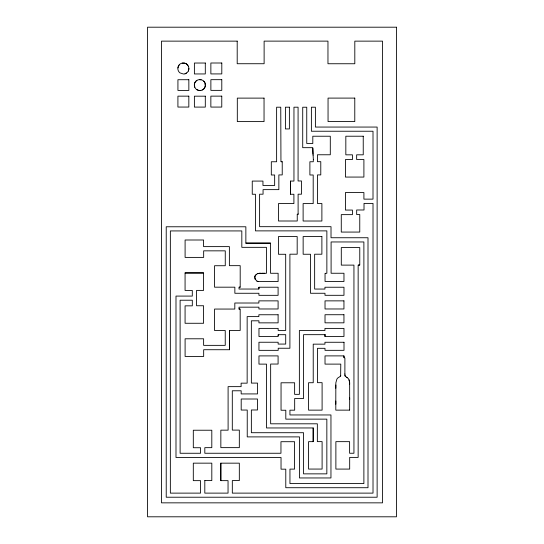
<?xml version="1.0" encoding="UTF-8"?>
<svg xmlns="http://www.w3.org/2000/svg" width="544" height="544" viewBox="0 0 544 544"><rect width="100%" height="100%" fill="white"/><g stroke="black" fill="none" stroke-linecap="round" stroke-linejoin="round"><path stroke-width="0.82" d="M204.809 480.597L204.809 493.122L228.045 493.122L228.045 480.644L220.823 480.644L220.823 463.162L239.326 463.162L239.326 480.59L232.322 480.59L232.322 493.122L373.014 493.122L373.014 203.402L364.018 203.402L364.018 209.991L356.674 209.991L356.68 214.554L359.768 214.554L359.761 232.07L341.272 232.07L341.278 214.635L352.417 214.635L352.417 210.066L345.413 210.066L345.413 192.556L363.909 192.562L363.909 199.138L373.007 199.138L373.007 131.233L311.392 131.233L311.392 107.195L315.398 107.195L315.398 127.058L377.128 127.058L377.128 497.223L166.226 497.223L166.226 226.773L245.861 226.78L245.861 243.141L270.538 243.141M290.584 194.256L290.584 181.064L293.957 181.064L293.957 107.195L298.078 107.195L298.078 180.968L301.505 180.968L301.505 194.194L298.105 194.194L298.119 213.935L297.248 214.384L297.248 221.007L278.467 221L278.467 203.585L293.903 203.585L293.903 194.256L290.584 194.256L290.584 181.064M313.194 441.653L313.194 427.958L266.512 427.958L266.512 364.12L258.964 364.12L258.964 355.898L278.086 355.898L278.093 364.045L270.654 364.045L270.654 423.803L317.349 423.803L317.349 441.619L322.102 441.619L322.102 469.064L308.57 469.064L308.57 441.653L313.194 441.653L313.194 427.958M349.67 399.609L349.636 382.554L348.894 379.494A5.936 5.936 0 0 0 348.146 378.42L345.161 376.142L344.889 373.912M344.889 373.912L344.903 358.102L344.005 357.68L343.869 355.892L325.02 355.892L325.02 364.113L340.782 364.113L340.646 375.999A1.238 1.238 0 0 1 340.503 376.217L337.838 377.944A6.134 6.134 0 0 0 336.865 379.188L335.838 382.847L335.798 404.206M349.676 397.902L349.629 410.013M335.798 388.232L335.811 385.036M188.884 68.53L188.51 70.584A5.821 5.821 0 0 1 187.333 72.393L185.021 73.821A4.617 4.617 0 0 1 183.328 73.991L179.962 72.876A5.644 5.644 0 0 1 178.568 71.244L178.126 70.23A5.284 5.284 0 0 1 177.868 68.544L178.31 66.341L179.466 64.58A5.141 5.141 0 0 1 182.206 63.124C186.633 61.975 190.509 67.136 188.285 71.074M313.351 159.392L313.099 155.128M313.351 159.385L313.269 161.758L309.89 161.758L309.89 174.991L313.194 174.991L313.194 203.606L303.117 203.599L303.117 221.014L321.885 221.014L321.885 203.524L317.472 203.524L317.472 174.91L320.783 174.916L320.783 161.677L317.444 161.677L317.444 154.768L330.296 154.768L330.296 136.231L312.8 136.231L312.8 143.48L306.748 143.48L306.755 107.222L302.716 107.222L302.716 147.676L312.759 147.676L313.099 155.135M258.842 289.041L239.013 289.041L239.013 287.205L240.19 287.123L240.19 265.662L229.384 265.662L229.384 246.622L203.585 246.622L203.585 239.999L185.096 239.999L185.096 257.4L203.66 257.4L203.66 250.845L225.264 250.845L225.264 265.73L214.56 265.73L214.56 287.184L234.858 287.184L234.858 293.27L258.917 293.27L258.917 295.331L278.093 295.331L278.093 287.218L258.944 287.218L258.862 288.708M278.215 334.907L278.174 335.689M200.532 79.628A5.651 5.651 0 0 1 203.32 80.798L204.068 81.512A5.216 5.216 0 0 1 205.108 83.361L205.231 86.244M258.849 288.932L258.903 287.919M258.93 287.456L258.91 287.803M245.861 243.141L270.538 243.141L270.538 273.272L278.12 273.272L278.113 281.534L257.958 281.479A3.488 3.488 0 0 1 256.972 281.132L255.15 279.065L254.898 276.542A4.808 4.808 0 0 1 255.272 275.577L257.414 273.727M254.762 277.467L254.823 276.862M340.762 375.646L340.646 375.999M298.119 213.935L297.976 214.35M177.908 67.959L178.133 66.851M349.608 410.135L335.804 410.135L335.798 401.01M344.019 356.844L344.012 357.68M194.609 83.361L194.351 85.054L194.82 87.292A5.379 5.379 0 0 0 195.677 88.652A5.352 5.352 0 0 0 196.867 89.678L198.798 90.406L200.899 90.413M178.813 65.396L179.119 64.967M255.884 274.686L256.421 274.203M196.88 80.444L196.438 80.75A5.352 5.352 0 0 0 194.609 83.361M186.041 73.399L186.504 73.107M202.382 89.944A5.372 5.372 0 0 0 205.231 86.244A5.372 5.372 0 0 1 202.382 89.944L200.899 90.413M297.908 214.397L297.248 214.384M185.021 73.821L185.545 73.637M182.206 63.124L184.477 63.152M239.319 287.184L240.19 287.123M358.476 265.105L358.992 265.064M359.285 265.044L359.768 265.01L359.768 247.581L341.292 247.581L341.292 265.118L353.94 265.118L353.94 453.247L349.608 453.247L349.608 441.653L335.879 441.653L335.879 469.084L349.683 469.084L349.683 457.395L358.149 457.395L358.149 265.125L359.387 265.037M326.046 273.299L326.862 273.251L326.862 230.88L255.435 230.88L255.442 194.249L252.253 194.249L252.253 181.077L262.956 181.077L262.956 185.49L274.652 185.49L274.652 174.991L271.313 174.991L271.313 161.758L276.624 161.758L276.617 107.202L280.758 107.209L280.949 161.67M325.713 273.319L325.047 273.353L325.054 281.479L343.964 281.472L343.964 273.251L331.092 273.251L331.092 241.958L363.882 241.964L363.882 483.589L289.952 483.589L289.952 469.112L294.569 469.112L294.569 441.708L280.956 441.708L280.956 453.254L204.816 453.254L204.816 447.658L211.806 447.658L211.806 430.229L193.31 430.229L193.31 447.732L200.559 447.732L200.559 453.261L180.112 453.261L180.112 300.22L192.318 300.22L192.311 305.844L185.076 305.844L185.076 323.272L203.565 323.272L203.565 305.748L196.574 305.748L196.574 290.394L203.585 290.394L203.585 272.945L185.076 272.945L185.069 290.435L192.297 290.435L192.297 296.086L175.991 296.086L175.991 457.497L281.037 457.49L281.03 469.173L285.784 469.173L285.784 487.716L368.002 487.716L368.002 237.742L331.017 237.742L331.017 226.678L259.604 226.678L259.604 194.201L263.065 194.201L263.058 189.632L278.854 189.632L278.854 174.923L282.227 174.923L282.227 161.786L281.493 161.718M261.032 273.299L259.801 273.319L266.424 273.299L266.424 247.336L241.822 247.336L241.822 230.928L170.354 230.928L170.36 493.129L200.532 493.122L200.532 480.644L193.304 480.644L193.304 463.155L211.813 463.155L211.813 480.597L204.809 480.597M185.069 272.952L203.585 272.952M262.269 273.292L263.507 273.292M229.459 330.473L240.183 330.473L240.183 309.087L239.013 308.992L239.013 307.17L258.917 307.176L258.917 308.978L278.093 308.978L278.093 300.866L258.883 300.866L258.883 303.015L234.818 303.015L234.818 309.06L214.56 309.06L214.56 330.521L225.243 330.521L225.243 345.358L203.619 345.358L203.619 338.79L185.096 338.79L185.096 356.436L203.667 356.436L203.667 349.724L229.459 349.731L229.459 330.473L229.459 349.724M324.999 334.669L303.572 334.669L303.572 398.494L294.671 398.494L294.671 410.176L289.938 410.176L289.938 414.956L330.956 414.956L330.956 477.958L299.465 477.958L299.465 436.893L247.234 436.893L247.234 410.047L241.196 410.047L241.203 399.004L257.509 399.01L257.509 409.986L251.362 409.979L251.362 432.711L303.552 432.711L303.545 473.858L326.849 473.858L326.842 419.138L285.804 419.138L285.811 410.237L281.044 410.237L281.051 382.786L294.624 382.786L294.624 394.346L299.37 394.346L299.37 330.5L324.952 330.507L324.945 328.399L343.978 328.399L343.971 336.471L324.999 336.471L324.999 334.669L324.999 336.471M264.336 273.292L264.751 273.292M239.013 308.985L239.802 309.053M281.221 161.697L282.227 161.786M198.798 90.406L199.322 90.46M198.295 90.297L196.867 89.678M185.014 63.274L186.007 63.648M345.8 376.679L345.243 376.244M186.456 63.893L186.871 64.178M346.786 377.237L347.167 377.502M203.714 81.138L204.068 81.512A5.236 5.236 0 0 1 205.108 83.361L205.36 85.082M187.258 64.512L187.911 65.287M343.869 355.892L344.06 356.32M255.49 279.704L255.15 279.065M349.085 379.889L349.493 381.154M194.82 87.292L194.473 86.224A5.726 5.726 0 0 1 194.378 84.47L194.466 83.905A5.372 5.372 0 0 1 196.445 80.75A5.576 5.576 0 0 1 200.022 79.594M188.408 66.218L188.591 66.742M254.905 278.365L255.014 278.725M344.957 375.693L344.882 374.959M349.568 381.609L349.615 382.072M312.97 154.149L312.888 150.192M312.807 148.186L312.888 149.695M349.636 382.554L349.649 384.261M220.823 463.162L220.823 480.644M199.587 79.778A5.372 5.372 0 0 1 201.124 79.893M254.898 276.542A4.706 4.706 0 0 1 255.272 275.577M257.958 281.479A3.509 3.509 0 0 1 256.972 281.132M278.229 334.689L278.127 336.505L258.971 336.505L258.971 328.392L278.147 328.392L278.147 330.419L285.695 330.419L285.688 254.272L278.474 254.272L278.474 236.538L297.18 236.545L297.18 254.191L289.904 254.191L289.904 348.242L278.202 348.242L278.202 350.35L258.944 350.343L258.944 342.244L278.134 342.244L278.134 344.073L285.709 344.073L285.702 334.682L278.229 334.682M396.46 27.2L147.54 27.2L147.54 516.8L396.46 516.8L396.46 27.2M237.204 41.133L161.48 41.133L161.48 502.846L382.541 502.846L382.541 41.133L354.81 41.14L354.81 63.75L327.964 63.75L327.964 41.12L264.119 41.12L264.119 63.736L237.198 63.73L237.198 41.133M205.306 63.029L194.392 63.036L194.392 73.95L205.306 73.95L205.306 63.029M221.802 63.002L210.868 63.002L210.868 73.923L221.802 73.923L221.802 63.002M188.843 79.716L177.929 79.716L177.929 90.413L188.843 90.413L188.843 79.716M221.789 79.676L210.875 79.676L210.875 90.372L221.789 90.372L221.789 79.676M221.768 96.138L210.854 96.138L210.854 107.073L221.768 107.073L221.768 96.138M188.829 96.152L177.915 96.145L177.915 107.059L188.829 107.059L188.829 96.145M205.306 96.179L194.392 96.179L194.392 107.093L205.306 107.093L205.306 96.179M264.044 98.117L237.313 98.117L237.313 121.598L264.044 121.598L264.044 98.117M354.783 98.097L328.052 98.097L328.052 121.577L354.783 121.577L354.783 98.097M289.388 107.195L285.403 107.195L285.403 128.935L289.388 128.935L289.388 107.195M363.242 136.224L345.828 136.218L345.834 154.836L352.43 154.829L352.43 159.576L345.413 159.576L345.413 177.065L363.902 177.065L363.902 159.528L356.653 159.528L356.653 154.822L363.242 154.822L363.236 136.218M321.885 236.552L303.144 236.552L303.144 254.252L310.502 254.252L310.502 293.264L324.992 293.264L324.992 295.31L343.978 295.31L343.971 287.239L324.952 287.239L324.952 289.054L314.643 289.054L314.643 254.211L321.885 254.211L321.885 236.552M343.951 300.866L325.026 300.866L325.026 308.972L343.951 308.972L343.951 300.866M278.106 314.758L258.862 314.758L258.862 316.608L247.153 316.608L247.153 383.16L241.114 383.16L241.114 386.641L228.099 386.641L228.106 430.161L220.844 430.161L220.844 447.637L239.326 447.637L239.326 430.1L232.302 430.107L232.302 390.782L241.169 390.782L241.169 393.917L257.523 393.917L257.523 383.092L251.362 383.092L251.362 320.81L258.937 320.81L258.93 322.857L278.106 322.857L278.106 314.758M343.951 314.731L325.02 314.731L325.02 322.83L343.951 322.83L343.951 314.731M344.005 342.264L324.945 342.264L324.945 344.155L313.228 344.155L313.228 382.731L308.57 382.731L308.577 410.135L322.096 410.135L322.096 382.67L317.472 382.67L317.472 348.316L325.006 348.316L325.006 350.336L344.005 350.329L344.005 342.264M259.794 273.292A10.948 10.948 0 0 0 257.713 273.666A10.472 10.472 0 0 1 259.794 273.299"/></g></svg>
